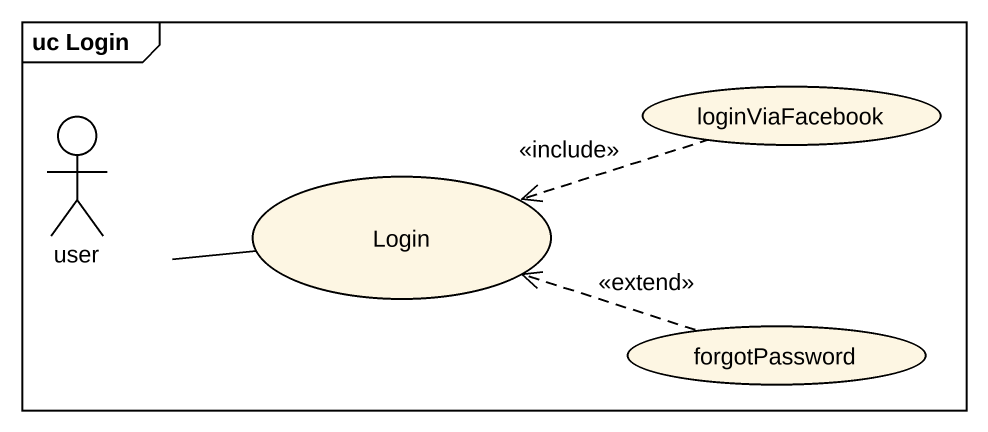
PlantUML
@startuml
mainframe uc Login
actor user
usecase loginViaFacebook
usecase Login
usecase forgotPassword
user -right- Login
loginViaFacebook .left.> Login : <<include>>
forgotPassword .left.> Login : <<extend>>
@enduml
